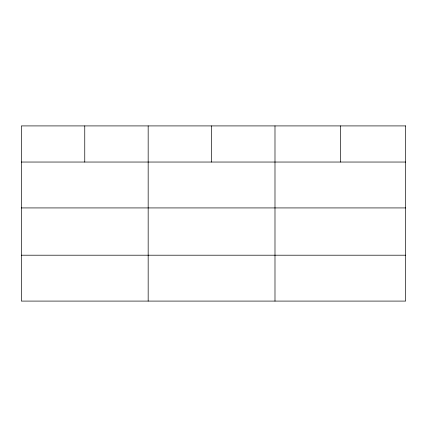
<?xml version="1.0" encoding="UTF-8"?>
<svg xmlns="http://www.w3.org/2000/svg" width="427" height="427" viewBox="0 0 427 427"><rect width="100%" height="100%" fill="white"/><g stroke="black" fill="none" stroke-linecap="round" stroke-linejoin="round"><path stroke-width="0.64" d="M21.35 162.041L405.65 162.041M21.35 207.928L405.65 207.928M21.35 255.202L405.65 255.202M340.319 125.912L340.319 162.041M274.988 125.912L274.988 301.088M211.578 125.912L211.578 162.041M148.169 125.912L148.169 301.088M84.76 125.912L84.76 162.041M405.65 125.912L21.35 125.912L21.35 301.088L405.65 301.088L405.65 125.912"/></g></svg>
